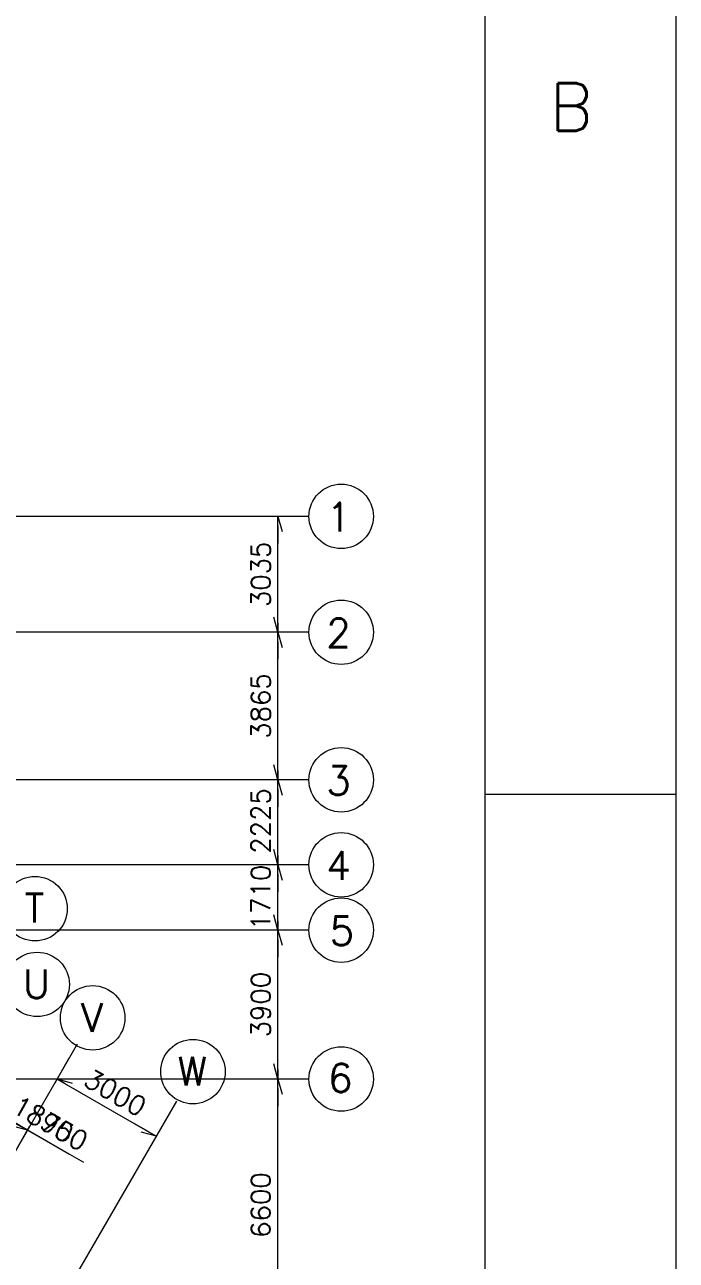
# Model space of a CAD drawing. Extents: x 875770 to 917820, y -160285 to -130585.
# Drawn here: x 916115 to 917820, y -139455 to -136219 of the extents above; entities that cross this region are included whole.
import ezdxf
from ezdxf.enums import TextEntityAlignment as Align
from ezdxf.lldxf.tags import DXFTag

# ---------------------------------------------------------------- set-up
doc = ezdxf.new("R2010")
doc.units = 0
doc.header["$LTSCALE"] = 450
doc.header["$MEASUREMENT"] = 0
doc.header["$PDMODE"] = 34
doc.header["$PDSIZE"] = 75
doc.linetypes.add('0', pattern=[0])
doc.linetypes.add('CENTER2', pattern=[1.125, 0.75, -0.125, 0.125, -0.125])
for name, color, linetype, lineweight in [('CV-GRID_NO', 6, 'Continuous', 0), ('DIM', 2, 'Continuous', 0), ('GRID', 8, 'CENTER2', 0), ('TEMPLATE', 7, 'Continuous', 0)]:
    doc.layers.add(name, color=color, linetype=linetype, lineweight=lineweight)
doc.styles.add('ROMANS', font='romans.shx', dxfattribs={"height": 150})
doc.styles.add('ROMANS_0', font='romans.shx')
doc.styles.add('Style-romans', font='romans.shx')
tags = doc.linetypes.add('ACAD_ISO10W100', pattern=[18.5, 12, -3, 0.5, -3]).pattern_tags.tags
tags[10:11] = [DXFTag(74, 4), DXFTag(75, 0), DXFTag(340, '0'), DXFTag(46, 1.0), DXFTag(50, 0.0), DXFTag(44, 0.0), DXFTag(45, 0.0)]
tags[8:9] = [DXFTag(74, 4), DXFTag(75, 0), DXFTag(340, '0'), DXFTag(46, 1.0), DXFTag(50, 0.0), DXFTag(44, 0.0), DXFTag(45, 0.0)]
tags[6:7] = [DXFTag(74, 4), DXFTag(75, 0), DXFTag(340, '0'), DXFTag(46, 1.0), DXFTag(50, 0.0), DXFTag(44, 0.0), DXFTag(45, 0.0)]
tags[4:5] = [DXFTag(74, 4), DXFTag(75, 0), DXFTag(340, '0'), DXFTag(46, 1.0), DXFTag(50, 0.0), DXFTag(44, 0.0), DXFTag(45, 0.0)]
doc.dimstyles.new('CIVIL KEY', dxfattribs={"dimtxt": 50, "dimasz": 0.165, "dimexe": 12.5, "dimexo": 12.5, "dimgap": 20, "dimtad": 1, "dimdec": 0, "dimlfac": 10, "dimzin": 0, "dimdsep": 46, "dimtxsty": 'ROMANS_0', "dimblk": 'TICK', "dimcen": 0.06, "dimclrd": 256, "dimclre": 2, "dimclrt": 3, "dimadec": 0, "dimazin": 0, "dimtfac": 1, "dimtdec": 0, "dimtofl": 0, "dimtmove": 0, "dimatfit": 3, "dimldrblk": 'TICK', "dimfxl": 1, "dimtolj": 1, "dimtzin": 0, "dimlwd": -1, "dimlwe": -1, "dimarcsym": 0})

# ---------------------------------------------------------------- blocks, each defined once
blk = doc.blocks.new('*U82')
at = {"layer": 'TEMPLATE', "color": 2, "linetype": '0'}
for p, q in [((31537.5, -22275), (31537.5, 22275)), ((30787.5, 10800), (31537.5, 10800))]:
    blk.add_line(p, q, dxfattribs=at)
at = {"layer": 'TEMPLATE', "color": 6, "linetype": '0'}
blk.add_line((30787.5, -21525), (30787.5, 21525), dxfattribs=at)
at = {"layer": 'TEMPLATE', "color": 4, "linetype": '0', "style": 'ROMANS'}
blk.add_text('B', height=187.5, dxfattribs=at).set_placement((31125, 13500), align=Align.MIDDLE_CENTER)
blk = doc.blocks.new('TICK')
at = {"color": 2, "ltscale": 0.4}
blk.add_line((-150, 0), (-429, 0), dxfattribs=at)
at = {"color": 3, "linetype": 'ByBlock'}
for p, q in [((0, 0), (-241, -65)), ((-150, 0), (0, 0))]:
    blk.add_line(p, q, dxfattribs=at)
blk = doc.blocks.new('*D228')
at = {"layer": 'DEFPOINTS', "color": 0, "linetype": 'Continuous', "transparency": 16777216}
for p in [(916777.5, -138980.4), (916858.7, -138980.4), (916858.7, -139640.4)]:
    blk.add_point(p, dxfattribs=at)
at = {"layer": 'DIM', "color": 2, "linetype": 'Continuous', "transparency": 16777216}
for p, q in [((916846.2, -138980.4), (916765, -138980.4)), ((916846.2, -139640.4), (916765, -139640.4))]:
    blk.add_line(p, q, dxfattribs=at)
at = {"layer": 'DIM', "color": 0, "linetype": 'Continuous', "transparency": 16777216}
blk.add_line((916777.5, -139640.2), (916777.5, -138980.5), dxfattribs=at)
at = {"layer": 'DIM', "color": 0, "linetype": 'Continuous', "transparency": 16777216, "xscale": 0.165, "yscale": 0.165, "zscale": 0.165}
for p, rotation in [((916777.5, -138980.4), 90), ((916777.5, -139640.4), 270)]:
    blk.add_blockref('TICK', p, dxfattribs=dict(at, rotation=rotation))
at = {"layer": 'DIM', "color": 3, "linetype": 'Continuous', "transparency": 16777216, "insert": (916732.5, -139310.4), "char_height": 50, "attachment_point": 5, "rotation": 90, "style": 'ROMANS_0'}
blk.add_mtext('\\A1;6600', dxfattribs=at)
blk = doc.blocks.new('*D230')
at = {"layer": 'DEFPOINTS', "color": 0, "linetype": 'Continuous', "transparency": 16777216}
for p in [(916777.5, -138590.4), (916858.7, -138590.4), (916858.7, -138980.4)]:
    blk.add_point(p, dxfattribs=at)
at = {"layer": 'DIM', "color": 2, "linetype": 'Continuous', "transparency": 16777216}
for p, q in [((916846.2, -138590.4), (916765, -138590.4)), ((916846.2, -138980.4), (916765, -138980.4))]:
    blk.add_line(p, q, dxfattribs=at)
at = {"layer": 'DIM', "color": 0, "linetype": 'Continuous', "transparency": 16777216}
blk.add_line((916777.5, -138980.2), (916777.5, -138590.5), dxfattribs=at)
at = {"layer": 'DIM', "color": 0, "linetype": 'Continuous', "transparency": 16777216, "xscale": 0.165, "yscale": 0.165, "zscale": 0.165}
for p, rotation in [((916777.5, -138590.4), 90), ((916777.5, -138980.4), 270)]:
    blk.add_blockref('TICK', p, dxfattribs=dict(at, rotation=rotation))
at = {"layer": 'DIM', "color": 3, "linetype": 'Continuous', "transparency": 16777216, "insert": (916732.5, -138785.4), "char_height": 50, "attachment_point": 5, "rotation": 90, "style": 'ROMANS_0'}
blk.add_mtext('\\A1;3900', dxfattribs=at)
blk = doc.blocks.new('*D231')
at = {"layer": 'DEFPOINTS', "color": 0, "linetype": 'Continuous', "transparency": 16777216}
for p in [(916777.5, -137810.4), (916858.7, -137810.4), (916858.7, -138196.9)]:
    blk.add_point(p, dxfattribs=at)
at = {"layer": 'DIM', "color": 2, "linetype": 'Continuous', "transparency": 16777216}
for p, q in [((916846.2, -137810.4), (916765, -137810.4)), ((916846.2, -138196.9), (916765, -138196.9))]:
    blk.add_line(p, q, dxfattribs=at)
at = {"layer": 'DIM', "color": 0, "linetype": 'Continuous', "transparency": 16777216}
blk.add_line((916777.5, -138196.7), (916777.5, -137810.5), dxfattribs=at)
at = {"layer": 'DIM', "color": 0, "linetype": 'Continuous', "transparency": 16777216, "xscale": 0.165, "yscale": 0.165, "zscale": 0.165}
for p, rotation in [((916777.5, -137810.4), 90), ((916777.5, -138196.9), 270)]:
    blk.add_blockref('TICK', p, dxfattribs=dict(at, rotation=rotation))
at = {"layer": 'DIM', "color": 3, "linetype": 'Continuous', "transparency": 16777216, "insert": (916732.5, -138003.6), "char_height": 50, "attachment_point": 5, "rotation": 90, "style": 'ROMANS_0'}
blk.add_mtext('\\A1;3865', dxfattribs=at)
blk = doc.blocks.new('*D232')
at = {"layer": 'DEFPOINTS', "color": 0, "linetype": 'Continuous', "transparency": 16777216}
for p in [(916777.5, -137506.9), (916858.7, -137506.9), (916858.7, -137810.4)]:
    blk.add_point(p, dxfattribs=at)
at = {"layer": 'DIM', "color": 2, "linetype": 'Continuous', "transparency": 16777216}
for p, q in [((916846.2, -137506.9), (916765, -137506.9)), ((916846.2, -137810.4), (916765, -137810.4))]:
    blk.add_line(p, q, dxfattribs=at)
at = {"layer": 'DIM', "color": 0, "linetype": 'Continuous', "transparency": 16777216}
blk.add_line((916777.5, -137810.2), (916777.5, -137507), dxfattribs=at)
at = {"layer": 'DIM', "color": 0, "linetype": 'Continuous', "transparency": 16777216, "xscale": 0.165, "yscale": 0.165, "zscale": 0.165}
for p, rotation in [((916777.5, -137506.9), 90), ((916777.5, -137810.4), 270)]:
    blk.add_blockref('TICK', p, dxfattribs=dict(at, rotation=rotation))
at = {"layer": 'DIM', "color": 3, "linetype": 'Continuous', "transparency": 16777216, "insert": (916732.5, -137658.6), "char_height": 50, "attachment_point": 5, "rotation": 90, "style": 'ROMANS_0'}
blk.add_mtext('\\A1;3035', dxfattribs=at)
blk = doc.blocks.new('*D233')
at = {"layer": 'DEFPOINTS', "color": 0, "linetype": 'Continuous', "transparency": 16777216}
for p in [(916777.5, -138196.9), (916858.7, -138196.9), (916858.7, -138419.4)]:
    blk.add_point(p, dxfattribs=at)
at = {"layer": 'DIM', "color": 2, "linetype": 'Continuous', "transparency": 16777216}
for p, q in [((916846.2, -138196.9), (916765, -138196.9)), ((916846.2, -138419.4), (916765, -138419.4))]:
    blk.add_line(p, q, dxfattribs=at)
at = {"layer": 'DIM', "color": 0, "linetype": 'Continuous', "transparency": 16777216}
blk.add_line((916777.5, -138419.2), (916777.5, -138197), dxfattribs=at)
at = {"layer": 'DIM', "color": 0, "linetype": 'Continuous', "transparency": 16777216, "xscale": 0.165, "yscale": 0.165, "zscale": 0.165}
for p, rotation in [((916777.5, -138196.9), 90), ((916777.5, -138419.4), 270)]:
    blk.add_blockref('TICK', p, dxfattribs=dict(at, rotation=rotation))
at = {"layer": 'DIM', "color": 3, "linetype": 'Continuous', "transparency": 16777216, "insert": (916732.5, -138304.4), "char_height": 50, "attachment_point": 5, "rotation": 90, "style": 'ROMANS_0'}
blk.add_mtext('\\A1;2225', dxfattribs=at)
blk = doc.blocks.new('*D234')
at = {"layer": 'DEFPOINTS', "color": 0, "linetype": 'Continuous', "transparency": 16777216}
for p in [(916777.5, -138419.4), (916858.7, -138419.4), (916858.7, -138590.4)]:
    blk.add_point(p, dxfattribs=at)
at = {"layer": 'DIM', "color": 2, "linetype": 'Continuous', "transparency": 16777216}
for p, q in [((916846.2, -138419.4), (916765, -138419.4)), ((916846.2, -138590.4), (916765, -138590.4))]:
    blk.add_line(p, q, dxfattribs=at)
at = {"layer": 'DIM', "color": 0, "linetype": 'Continuous', "transparency": 16777216}
blk.add_line((916777.5, -138590.2), (916777.5, -138419.5), dxfattribs=at)
at = {"layer": 'DIM', "color": 0, "linetype": 'Continuous', "transparency": 16777216, "xscale": 0.165, "yscale": 0.165, "zscale": 0.165}
for p, rotation in [((916777.5, -138419.4), 90), ((916777.5, -138590.4), 270)]:
    blk.add_blockref('TICK', p, dxfattribs=dict(at, rotation=rotation))
at = {"layer": 'DIM', "color": 3, "linetype": 'Continuous', "transparency": 16777216, "insert": (916732.5, -138504.9), "char_height": 50, "attachment_point": 5, "rotation": 90, "style": 'ROMANS_0'}
blk.add_mtext('\\A1;1710', dxfattribs=at)
blk = doc.blocks.new('*D235')
at = {"layer": 'DEFPOINTS', "color": 0, "linetype": 'Continuous', "transparency": 16777216}
for p in [(916236, -138917), (916495.8, -139067), (916459.3, -139130.2)]:
    blk.add_point(p, dxfattribs=at)
at = {"layer": 'DIM', "color": 2, "linetype": 'Continuous', "transparency": 16777216}
for p, q in [((916229.7, -138927.8), (916193.2, -138991)), ((916489.5, -139077.8), (916453, -139141))]:
    blk.add_line(p, q, dxfattribs=at)
at = {"layer": 'DIM', "color": 0, "linetype": 'Continuous', "transparency": 16777216}
blk.add_line((916199.6, -138980.3), (916459.2, -139130.1), dxfattribs=at)
at = {"layer": 'DIM', "color": 0, "linetype": 'Continuous', "transparency": 16777216, "xscale": 0.165, "yscale": 0.165, "zscale": 0.165}
for p, rotation in [((916199.5, -138980.2), 150.0000000016902), ((916459.3, -139130.2), 330.0000000016901)]:
    blk.add_blockref('TICK', p, dxfattribs=dict(at, rotation=rotation))
at = {"layer": 'DIM', "color": 3, "linetype": 'Continuous', "transparency": 16777216, "insert": (916351.9, -139016.2), "char_height": 50, "attachment_point": 5, "rotation": 330, "style": 'ROMANS_0'}
blk.add_mtext('\\A1;3000', dxfattribs=at)
blk = doc.blocks.new('*D270')
at = {"layer": 'DEFPOINTS', "color": 0, "linetype": 'Continuous', "transparency": 16777216}
for p in [(915843.8, -139041.3), (916044.2, -139069.1), (916006.2, -139135)]:
    blk.add_point(p, dxfattribs=at)
at = {"layer": 'DIM', "color": 2, "linetype": 'Continuous', "transparency": 16777216}
for p, q in [((915850, -139030.4), (915888.1, -138964.6)), ((916012.4, -139124.2), (916050.5, -139058.3))]:
    blk.add_line(p, q, dxfattribs=at)
at = {"layer": 'DIM', "linetype": 'Continuous', "transparency": 16777216}
for p, q in [((915882, -138975.5), (916044.1, -139069)), ((916044.2, -139069.1), (916231.6, -139177.3))]:
    blk.add_line(p, q, dxfattribs=at)
at = {"layer": 'DIM', "linetype": 'Continuous', "transparency": 16777216, "xscale": 0.165, "yscale": 0.165, "zscale": 0.165}
for p, rotation in [((915881.8, -138975.4), 149.9999999999997), ((916044.2, -139069.1), 329.9999999999997)]:
    blk.add_blockref('TICK', p, dxfattribs=dict(at, rotation=rotation))
at = {"layer": 'DIM', "color": 3, "linetype": 'Continuous', "transparency": 16777216, "insert": (916163.6, -139086.1), "char_height": 50, "attachment_point": 5, "rotation": 330, "style": 'ROMANS_0'}
blk.add_mtext('\\A1;1875', dxfattribs=at)
blk = doc.blocks.new('*D272')
at = {"layer": 'DEFPOINTS', "color": 0, "linetype": 'Continuous', "transparency": 16777216}
for p in [(916122.3, -139113.9), (916006.2, -139135), (916084.1, -139180)]:
    blk.add_point(p, dxfattribs=at)
at = {"layer": 'DIM', "color": 2, "linetype": 'Continuous', "transparency": 16777216}
for p, q in [((916012.4, -139124.2), (916050.6, -139058.1)), ((916090.4, -139169.2), (916128.5, -139103.1))]:
    blk.add_line(p, q, dxfattribs=at)
at = {"layer": 'DIM', "linetype": 'Continuous', "transparency": 16777216}
for p, q in [((916044.5, -139069), (916122.1, -139113.9)), ((916122.3, -139113.9), (916268.4, -139198.3))]:
    blk.add_line(p, q, dxfattribs=at)
at = {"layer": 'DIM', "linetype": 'Continuous', "transparency": 16777216, "xscale": 0.165, "yscale": 0.165, "zscale": 0.165}
for p, rotation in [((916044.3, -139068.9), 149.9999999999997), ((916122.3, -139113.9), 329.9999999999997)]:
    blk.add_blockref('TICK', p, dxfattribs=dict(at, rotation=rotation))
at = {"layer": 'DIM', "color": 3, "linetype": 'Continuous', "transparency": 16777216, "insert": (916217.9, -139117.2), "char_height": 50, "attachment_point": 5, "rotation": 330, "style": 'ROMANS_0'}
blk.add_mtext('\\A1;900', dxfattribs=at)

msp = doc.modelspace()

# ---------------------------------------------------------------- linework, layer by layer
at = {"layer": 'CV-GRID_NO', "ltscale": 0.15}
for centre in [(916943.07, -137506.85), (916943.07, -137810.35), (916943.07, -138196.85), (916943.07, -138419.35), (916141.7, -138534.23), (916943.07, -138590.35), (916147.34, -138732.49), (916292.5, -138820.07), (916555.07, -138960.95), (916943.07, -138980.35)]:
    msp.add_circle(centre, 84.38, dxfattribs=at)
at = {"layer": 'GRID', "color": 8, "linetype": 'ACAD_ISO10W100', "ltscale": 0.0225}
for p, q in [((916858.7, -137506.85), (911160.98, -137506.85)), ((916858.7, -137810.35), (911092.55, -137810.35)), ((916858.7, -138196.85), (911460.24, -138196.85)), ((916858.7, -138419.35), (913281.01, -138419.35)), ((916858.7, -138590.35), (911523.84, -138590.35)), ((914126.39, -142570.89), (916252.73, -138887.97)), ((916858.7, -138980.35), (911716.89, -138980.35)), ((914530.8, -142470.42), (916512.53, -139037.97))]:
    msp.add_line(p, q, dxfattribs=at)

# ---------------------------------------------------------------- block references
at = {"layer": 'DIM', "ltscale": 0.666667, "xscale": 0.6666666666666, "yscale": 0.6666666666666, "zscale": 0.6666666666666}
msp.add_blockref('*U82', (896795.06, -145434.56, 25), dxfattribs=at)

# ---------------------------------------------------------------- texts
at = {"layer": 'CV-GRID_NO', "style": 'Style-romans'}
for s, p in [('1', (916936.23, -137508.62)), ('2', (916936.23, -137812.12)), ('3', (916936.23, -138198.62)), ('4', (916936.23, -138421.12)), ('T', (916140.14, -138533.08)), ('5', (916945.02, -138592.12)), ('U', (916145.78, -138731.34)), ('V', (916290.94, -138818.92)), ('W', (916553.51, -138959.8)), ('6', (916940.73, -138977.62))]:
    msp.add_text(s, height=75, dxfattribs=at).set_placement(p, align=Align.MIDDLE_CENTER)

# ---------------------------------------------------------------- dimensions: what is measured, and where the dimension line sits
at = {"layer": 'DIM', "linetype": 'Continuous'}
for base, p1, p2, angle, picture, middle in [((916777.48, -137506.85), (916858.7, -137810.35), (916858.7, -137506.85), 90, '*D232', (916732.48, -137658.6)), ((916777.48, -137810.35), (916858.7, -138196.85), (916858.7, -137810.35), 90, '*D231', (916732.48, -138003.6)), ((916777.48, -138590.35), (916858.7, -138980.35), (916858.7, -138590.35), 90, '*D230', (916732.48, -138785.35)), ((916459.3, -139130.18), (916235.96, -138917), (916495.77, -139067), 330, '*D235', (916351.89, -139016.21)), ((916777.48, -138980.35), (916858.7, -139640.35), (916858.7, -138980.35), 90, '*D228', (916732.48, -139310.35))]:
    dim = msp.add_linear_dim(base=base, p1=p1, p2=p2, angle=angle, dimstyle='CIVIL KEY', override={"dimtxt": 50, "dimasz": 0.165, "dimexe": 12.5, "dimexo": 12.5, "dimgap": 20, "dimlfac": 10, "dimtxsty": 'ROMANS_0', "dimblk": 'TICK', "dimcen": 0.06, "dimdle": 0, "dimclrd": 0, "dimclre": 2, "dimclrt": 3, "dimtofl": 0, "dimfrac": 0, "dimlwe": 65535}, dxfattribs=at)
    dim.commit()
    dim.dimension.update_dxf_attribs({"geometry": picture, "text_midpoint": middle})
for base, p1, p2, angle, override, picture, middle in [((916777.48, -138196.85), (916858.7, -138419.35), (916858.7, -138196.85), 90, {"dimtxt": 50, "dimasz": 0.165, "dimexe": 12.5, "dimexo": 12.5, "dimgap": 20, "dimlfac": 10, "dimtxsty": 'ROMANS_0', "dimblk": 'TICK', "dimcen": 0.06, "dimdle": 0, "dimclrd": 0, "dimclre": 2, "dimclrt": 3, "dimtofl": 0, "dimfrac": 0, "dimlwe": 65535}, '*D233', (916777.48, -138304.45)), ((916777.48, -138419.35), (916858.7, -138590.35), (916858.7, -138419.35), 90, {"dimtxt": 50, "dimasz": 0.165, "dimexe": 12.5, "dimexo": 12.5, "dimgap": 20, "dimlfac": 10, "dimtxsty": 'ROMANS_0', "dimblk": 'TICK', "dimcen": 0.06, "dimdle": 0, "dimclrd": 0, "dimclre": 2, "dimclrt": 3, "dimtofl": 0, "dimfrac": 0, "dimlwe": 65535}, '*D234', (916777.48, -138504.85)), ((916044.21, -139069.13), (915843.79, -139041.27), (916006.17, -139135.02), 330, {"dimtxt": 50, "dimasz": 0.165, "dimexe": 12.5, "dimexo": 12.5, "dimgap": 20, "dimlfac": 10, "dimtxsty": 'ROMANS_0', "dimcen": 0.06, "dimdle": 0, "dimtofl": 0, "dimfrac": 0, "dimlwe": 65535}, '*D270', (916141.06, -139125.05)), ((916122.26, -139113.95), (916006.17, -139135.02), (916084.11, -139180.02), 330, {"dimtxt": 50, "dimasz": 0.165, "dimexe": 12.5, "dimexo": 12.5, "dimgap": 20, "dimlfac": 10, "dimtxsty": 'ROMANS_0', "dimcen": 0.06, "dimdle": 0, "dimtofl": 0, "dimfrac": 0, "dimlwe": 65535}, '*D272', (916195.39, -139156.17))]:
    dim = msp.add_linear_dim(base=base, p1=p1, p2=p2, angle=angle, dimstyle='CIVIL KEY', override=override, dxfattribs=at)
    dim.commit()
    dim.dimension.update_dxf_attribs({"geometry": picture, "text_midpoint": middle, "dimtype": 160})

doc.saveas('drawing.dxf')
